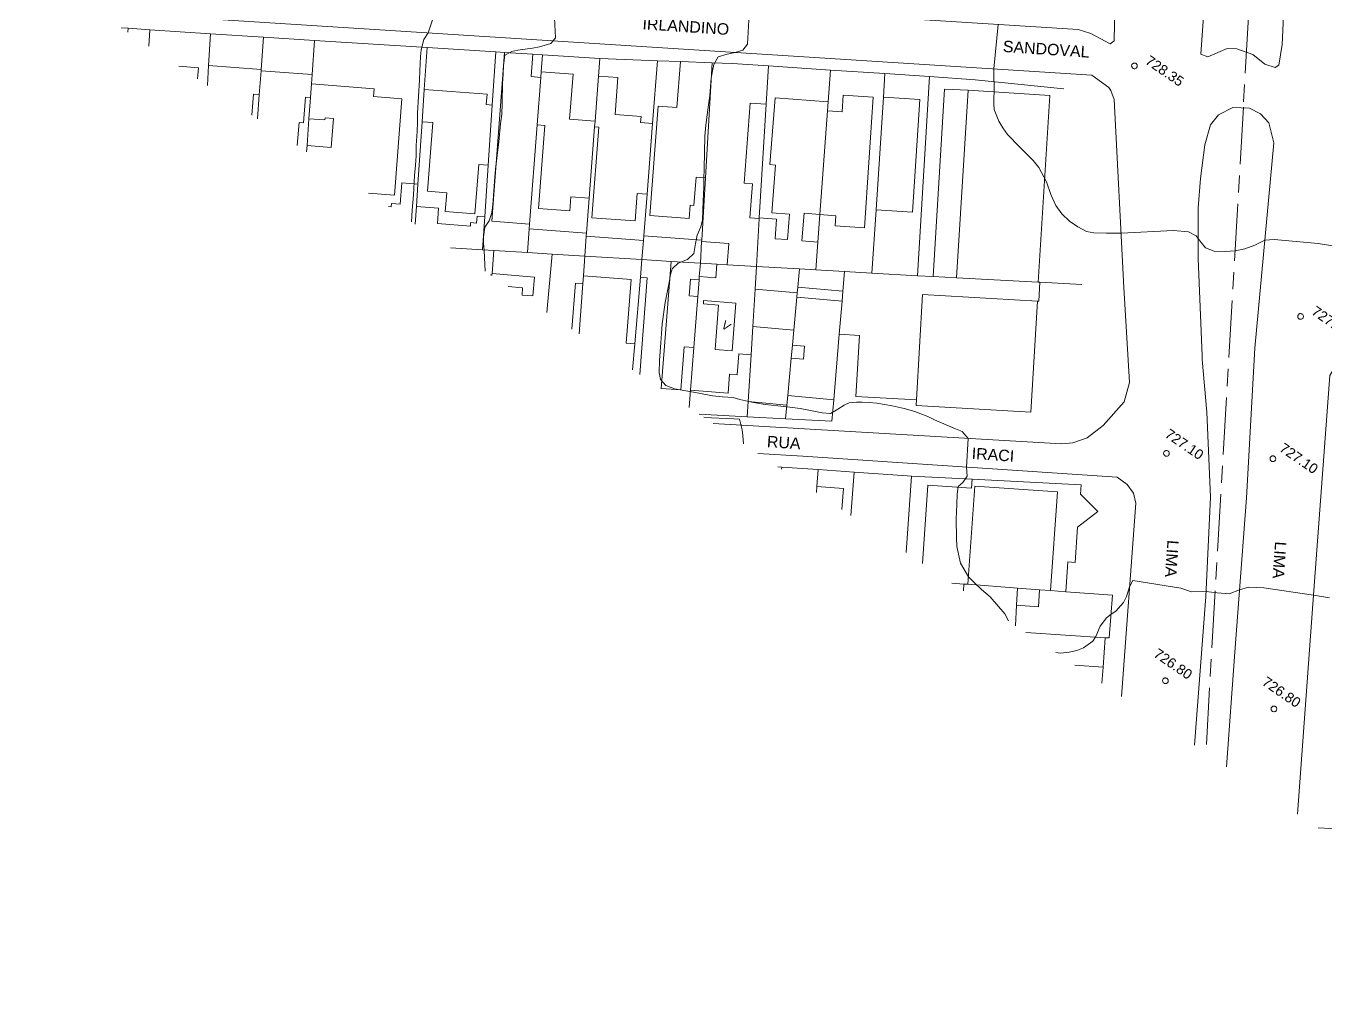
# Model space of a CAD drawing. Header units: metres. Extents: x 322294 to 7190115, y 7390841 to 10157759.
# Drawn here: x 322857.8 to 323085.9, y 7392395.8 to 7392564.9 of the extents above; entities that cross this region are included whole.
import ezdxf
from ezdxf.enums import TextEntityAlignment as Align

# ---------------------------------------------------------------- set-up
doc = ezdxf.new("R2010")
doc.units = ezdxf.units.M
doc.linetypes.add('T09', pattern=[17, 10, -2, 3, -2])
doc.layers.get('0').update_dxf_attribs({"lineweight": 18})
for name, color, linetype, lineweight in [('100_SIST_VIARIO_MEIO_FIO', 1, 'Continuous', 18), ('108_SEP_FIS_CANT_CENT_ILHA', 7, 'Continuous', 18), ('144_P_DUPLA_ASF_TOP', 7, 'Continuous', 18), ('160_P_SIMP_ASF_TOP', 7, 'Continuous', 18), ('206_MURO_E_MURO_ARRIMO', 7, 'Continuous', 18), ('214_PROJ_BEIRAL_EDIF', 10, 'Continuous', 18), ('508_LM_SETOR_FISCAL', 136, 'T09', 18), ('600_CURVA_MESTRA', 14, 'Continuous', 18), ('604_CURVA_INTERM', 7, 'Continuous', 18), ('606_PTO_COTADO', 7, 'Continuous', 18), ('608_PTO_COTADO_INTERVIA', 1, 'Continuous', 18)]:
    doc.layers.add(name, color=color, linetype=linetype, lineweight=lineweight)
doc.styles.add('Style-Arial', font='arial.ttf', dxfattribs={"height": 1.75})

# ---------------------------------------------------------------- blocks, each defined once
blk = doc.blocks.new('SP10')
at = {"color": 0, "linetype": 'Continuous'}
blk.add_lwpolyline([(-0.03, -0.51), (-0.14, -0.49), (-0.24, -0.46), (-0.31, -0.42), (-0.35, -0.39), (-0.42, -0.31), (-0.47, -0.24), (-0.51, -0.15), (-0.52, -0.09), (-0.52, 0.03), (-0.51, 0.11), (-0.48, 0.2), (-0.44, 0.27), (-0.4, 0.33), (-0.32, 0.39), (-0.23, 0.44), (-0.15, 0.48), (-0.1, 0.48), (-0.03, 0.48), (0.08, 0.48), (0.19, 0.44), (0.27, 0.4), (0.35, 0.32), (0.41, 0.23), (0.46, 0.11), (0.48, 0.03), (0.48, -0.03), (0.47, -0.08), (0.44, -0.21), (0.38, -0.3), (0.31, -0.38), (0.23, -0.44), (0.1, -0.49), (0.02, -0.51)], close=True, dxfattribs=at)
blk = doc.blocks.new('SP09')
at = {"color": 0, "linetype": 'Continuous'}
blk.add_lwpolyline([(-0.03, -0.51), (-0.14, -0.49), (-0.24, -0.46), (-0.31, -0.42), (-0.35, -0.39), (-0.42, -0.31), (-0.47, -0.24), (-0.51, -0.15), (-0.52, -0.09), (-0.52, 0.03), (-0.51, 0.11), (-0.48, 0.2), (-0.44, 0.27), (-0.4, 0.33), (-0.32, 0.39), (-0.23, 0.44), (-0.15, 0.48), (-0.1, 0.48), (-0.03, 0.48), (0.08, 0.48), (0.19, 0.44), (0.27, 0.4), (0.35, 0.32), (0.41, 0.23), (0.46, 0.11), (0.48, 0.03), (0.48, -0.03), (0.47, -0.08), (0.44, -0.21), (0.38, -0.3), (0.31, -0.38), (0.23, -0.44), (0.1, -0.49), (0.02, -0.51)], close=True, dxfattribs=at)

msp = doc.modelspace()

# ---------------------------------------------------------------- linework, layer by layer
at = {"layer": '100_SIST_VIARIO_MEIO_FIO', "flags": 128}
for points in [[(322857.796, 7392575.727), (322888.893, 7392573.567), (323010.824, 7392566.28), (323042.39, 7392564.242), (323044.596, 7392563.545), (323048.012, 7392561.765), (323048.724, 7392562.301), (323048.889, 7392571.261), (323053.317, 7392632.578), (323053.157, 7392634.274), (323052.237, 7392636.15), (323049.435, 7392638.321), (323047.972, 7392638.626), (322898.289, 7392648.15), (322862.317, 7392650.464)], [(322870.287, 7392567.379), (323044.806, 7392556.269), (323047.788, 7392554.106), (323048.114, 7392553.592), (323048.724, 7392552.006)], [(323122.741, 7392398.663), (323181.141, 7392395.813), (323182.815, 7392396.096), (323184.458, 7392397.503), (323185.81, 7392399.547), (323186.153, 7392401.409), (323188.01, 7392437.066), (323191.645, 7392496.381), (323190.752, 7392498.43), (323188.491, 7392500.351), (323187.254, 7392500.775), (323094.445, 7392506.747), (323090.138, 7392506.598), (323087.351, 7392504.933), (323086.523, 7392503.601), (323083.737, 7392465.858), (323080.881, 7392426.638)], [(322986.21, 7392489.907), (322994.067, 7392489.42)]]:
    msp.add_lwpolyline(points, dxfattribs=at)
at = {"layer": '100_SIST_VIARIO_MEIO_FIO'}
for points in [[(323048.724, 7392552.006), (323050.409, 7392518.999), (323051.382, 7392502.355), (323050.434, 7392498.954), (323046.753, 7392494.807), (323043.938, 7392492.662), (323041.467, 7392491.75), (323039.487, 7392491.588), (322978.334, 7392495.171)], [(322994.067, 7392489.42), (323049.226, 7392485.763), (323050.962, 7392484.444), (323052.095, 7392482.976), (323052.493, 7392481.213), (323049.989, 7392447.283)]]:
    msp.add_lwpolyline(points, dxfattribs=at)
at = {"layer": '108_SEP_FIS_CANT_CENT_ILHA', "flags": 128}
msp.add_lwpolyline([(323064.531, 7392569.012), (323063.93, 7392559.921), (323065.12, 7392559.491), (323068.547, 7392560.96), (323070.233, 7392560.897), (323073.041, 7392559.889), (323075.114, 7392558.163), (323076.951, 7392557.598), (323077.578, 7392557.984), (323078.152, 7392561.612), (323078.339, 7392565.357), (323078.347, 7392566.643), (323077.816, 7392567.473), (323076.062, 7392567.546), (323073.452, 7392566.693), (323070.465, 7392566.662), (323067.607, 7392568.145), (323065.745, 7392569.645), (323065.016, 7392569.562)], close=True, dxfattribs=at)
msp.add_lwpolyline([(323068.425, 7392434.962), (323069.858, 7392455.058), (323071.92, 7392482.129), (323073.388, 7392508.385), (323076.722, 7392544.37), (323075.859, 7392547.878), (323074.391, 7392549.459), (323072.419, 7392550.446), (323069.513, 7392550.602), (323066.979, 7392549.304), (323065.629, 7392547.562), (323064.604, 7392544.023), (323063.844, 7392538.145), (323063.458, 7392532.976), (323063.437, 7392524.082), (323064.118, 7392507.058), (323064.155, 7392506.378)], dxfattribs=at)
at = {"layer": '108_SEP_FIS_CANT_CENT_ILHA'}
msp.add_lwpolyline([(323064.155, 7392506.378), (323064.979, 7392497.178), (323065.594, 7392482.244), (323064.755, 7392464.824), (323062.794, 7392438.725)], dxfattribs=at)
at = {"layer": '206_MURO_E_MURO_ARRIMO'}
for p, q in [((322874.508, 7392564.559), (322875.726, 7392564.479)), ((322875.726, 7392564.479), (322879.521, 7392564.231)), ((322879.521, 7392564.231), (322890.172, 7392563.537)), ((322890.172, 7392563.537), (322899.485, 7392562.929)), ((322899.485, 7392562.929), (322908.407, 7392562.347)), ((322908.407, 7392562.347), (322928.175, 7392561.093)), ((322928.175, 7392561.093), (322940.205, 7392560.331)), ((322940.205, 7392560.331), (322941.766, 7392560.232)), ((322946.703, 7392559.919), (322948.429, 7392559.809)), ((322948.429, 7392559.809), (322958.455, 7392559.173)), ((322958.455, 7392559.173), (322968.557, 7392558.797)), ((322968.557, 7392558.797), (322972.601, 7392558.646)), ((322988.053, 7392557.884), (322998.935, 7392557.159)), ((322998.935, 7392557.159), (323008.474, 7392556.523)), ((323008.474, 7392556.523), (323016.286, 7392556.002)), ((323016.286, 7392556.002), (323024.335, 7392555.466)), ((323024.335, 7392555.466), (323039.879, 7392553.882)), ((322975.874, 7392496.815), (322984.34, 7392496.357)), ((322984.34, 7392496.357), (322991.067, 7392495.993)), ((322991.067, 7392495.993), (322999.19, 7392495.553)), ((322990.376, 7392487.518), (322989.717, 7392487.564)), ((322996.749, 7392487.078), (322990.376, 7392487.518)), ((323003.106, 7392486.639), (322996.749, 7392487.078)), ((323023.775, 7392485.412), (323013.174, 7392485.958)), ((323047.135, 7392457.576), (323046.744, 7392452.436))]:
    msp.add_line(p, q, dxfattribs=at)
at = {"layer": '206_MURO_E_MURO_ARRIMO', "flags": 128}
for points in [[(322875.726, 7392564.479), (322875.671, 7392563.781)], [(322879.521, 7392564.231), (322879.318, 7392561.344)], [(322889.831, 7392557.929), (322890.172, 7392563.537)], [(322899.052, 7392557.229), (322899.485, 7392562.929)], [(322908.407, 7392562.347), (322907.985, 7392556.358)], [(322927.674, 7392553.742), (322928.175, 7392561.093)], [(322939.589, 7392551.021), (322940.205, 7392560.331)], [(322948.429, 7392559.809), (322948.201, 7392556.836)], [(322958.455, 7392559.173), (322958.221, 7392556.099)], [(322967.706, 7392547.797), (322968.557, 7392558.797)], [(322998.525, 7392551.6), (322998.935, 7392557.159)], [(323008.207, 7392552.41), (323008.474, 7392556.523)], [(323016.286, 7392556.002), (323014.191, 7392521.092)], [(322986.446, 7392531.252), (322987.647, 7392551.158)], [(322907.44, 7392548.62), (322907.108, 7392543.909)], [(322926.543, 7392537.167), (322927.289, 7392548.1)], [(322938.293, 7392531.452), (322938.888, 7392540.447)], [(322956.598, 7392534.704), (322956.13, 7392528.539)], [(322966.183, 7392528.108), (322966.745, 7392535.37)], [(322996.707, 7392526.965), (322997.065, 7392531.814)], [(323006.206, 7392521.547), (323006.927, 7392532.669)], [(322946.154, 7392530.126), (322946.091, 7392529.302)], [(322979.011, 7392523.102), (322976.1, 7392523.28)], [(322939.523, 7392521.108), (322939.534, 7392521.234)], [(322965.596, 7392520.815), (322964.607, 7392509.154)], [(323043.054, 7392519.548), (323035.686, 7392519.942)], [(322993.036, 7392517.348), (322993.102, 7392518.069)], [(322974.148, 7392497.968), (322974.382, 7392500.996)], [(322984.5, 7392499), (322984.34, 7392496.357)], [(322999.51, 7392499.344), (322999.19, 7392495.553)], [(322991.067, 7392495.993), (322991.286, 7392498.374)], [(322990.349, 7392487.141), (322990.376, 7392487.518)], [(322996.749, 7392487.078), (322996.534, 7392484.124)], [(323084.516, 7392424.229), (323088.808, 7392423.995)]]:
    msp.add_lwpolyline(points, dxfattribs=at)
at = {"layer": '214_PROJ_BEIRAL_EDIF', "flags": 128}
for points in [[(322948.127, 7392555.868), (322947.488, 7392547.536), (322946.154, 7392530.126), (322939.518, 7392530.63), (322941.766, 7392560.232), (322946.703, 7392559.919), (322946.405, 7392555.999)], [(322976.991, 7392538.249), (322975.366, 7392538.373), (322974.987, 7392533.383), (322974.303, 7392533.435), (322974.127, 7392531.123), (322967.256, 7392531.645), (322968.712, 7392550.822), (322971.988, 7392550.573), (322972.601, 7392558.646), (322978.194, 7392558.438)], [(322987.647, 7392551.158), (322988.053, 7392557.884), (322981.701, 7392558.307), (322978.194, 7392558.438), (322976.991, 7392538.249), (322976.341, 7392527.336), (322976.327, 7392527.1), (322981.107, 7392526.737), (322980.823, 7392522.997), (322985.93, 7392522.7), (322986.436, 7392531.095), (322984.779, 7392531.221), (322985.235, 7392537.215), (322983.796, 7392537.324), (322984.862, 7392551.369)], [(322948.201, 7392556.836), (322948.127, 7392555.868), (322947.488, 7392547.536), (322948.817, 7392547.435), (322947.711, 7392532.876), (322953.22, 7392532.458), (322953.409, 7392534.946), (322956.598, 7392534.704), (322957.545, 7392547.191), (322957.623, 7392548.216), (322953.173, 7392548.554), (322953.769, 7392556.413)], [(322967.706, 7392547.797), (322966.745, 7392535.37), (322965.034, 7392535.5), (322964.669, 7392530.685), (322957.082, 7392531.262), (322958.288, 7392547.134), (322957.545, 7392547.191), (322957.623, 7392548.216), (322958.221, 7392556.099), (322961.628, 7392555.84), (322961.136, 7392549.364), (322965.695, 7392549.017), (322965.615, 7392547.956)], [(322939.589, 7392551.021), (322938.888, 7392540.447), (322937.219, 7392540.574), (322936.562, 7392531.937), (322931.361, 7392532.332), (322931.613, 7392535.646), (322928.263, 7392535.901), (322929.178, 7392547.956), (322927.289, 7392548.1), (322927.674, 7392553.742), (322938.69, 7392552.905), (322938.553, 7392551.1)], [(323016.95, 7392520.945), (323021.056, 7392520.725), (323023.108, 7392553.611), (323018.921, 7392553.779)], [(322996.707, 7392526.965), (322993.92, 7392527.177), (322994.288, 7392532.029), (322997.065, 7392531.814), (322998.407, 7392549.999), (322998.525, 7392551.6), (322989.211, 7392552.308), (322988.319, 7392540.569), (322989.308, 7392540.494), (322988.67, 7392532.091), (322991.751, 7392531.857), (322991.413, 7392527.415), (322989.209, 7392527.583), (322989.47, 7392531.022), (322986.446, 7392531.252), (322986.436, 7392531.095), (322985.93, 7392522.7), (322993.49, 7392522.27), (322996.349, 7392522.107)], [(322998.407, 7392549.999), (322997.065, 7392531.814), (322999.889, 7392531.595), (322999.774, 7392529.832), (323004.91, 7392529.499), (323006.396, 7392552.428), (323001.167, 7392552.767), (323000.977, 7392549.833)], [(323008.207, 7392552.41), (323006.927, 7392532.669), (323013.326, 7392532.254), (323014.606, 7392551.995)], [(323035.393, 7392519.958), (323021.056, 7392520.725), (323023.108, 7392553.611), (323037.437, 7392552.717)], [(322956.092, 7392528.041), (322956.13, 7392528.539), (322946.091, 7392529.302), (322945.771, 7392525.132), (322950.098, 7392524.868), (322955.825, 7392524.518)], [(322955.825, 7392524.518), (322965.858, 7392523.905), (322966.119, 7392527.279), (322956.092, 7392528.041)], [(322966.119, 7392527.279), (322966.183, 7392528.108), (322976.341, 7392527.336), (322976.327, 7392527.1), (322976.1, 7392523.28), (322970.992, 7392523.592), (322965.858, 7392523.905)], [(322969.214, 7392501.333), (322972.698, 7392501.064), (322973.281, 7392508.624), (322974.96, 7392508.495), (322975.649, 7392517.434), (322974.142, 7392517.55), (322974.369, 7392520.495), (322975.876, 7392520.378), (322975.918, 7392520.921), (322976.1, 7392523.28), (322970.992, 7392523.592)], [(322985.692, 7392518.752), (322985.296, 7392512.203), (322984.995, 7392507.203), (322982.835, 7392507.37), (322982.551, 7392503.687), (322981.218, 7392503.79), (322980.963, 7392500.488), (322974.382, 7392500.996), (322974.96, 7392508.495), (322975.649, 7392517.434), (322975.876, 7392520.378), (322975.918, 7392520.921), (322978.825, 7392520.697), (322979.011, 7392523.102), (322980.823, 7392522.997), (322985.93, 7392522.7)], [(322993.195, 7392519.076), (322993.49, 7392522.27), (322985.93, 7392522.7), (322985.692, 7392518.752), (322993.102, 7392518.069)], [(323001.111, 7392518.347), (322993.195, 7392519.076), (322993.49, 7392522.27), (322996.349, 7392522.107), (323001.404, 7392521.82)], [(323035.226, 7392516.637), (323015.078, 7392517.792), (323014.017, 7392499.307), (323003.402, 7392499.916), (323004.016, 7392510.611), (323000.476, 7392510.814), (323000.965, 7392516.617), (323001.111, 7392518.347), (323001.404, 7392521.82), (323006.206, 7392521.547), (323014.191, 7392521.092), (323016.95, 7392520.945), (323021.056, 7392520.725), (323035.393, 7392519.958), (323035.686, 7392519.942), (323035.496, 7392516.621)], [(322992.048, 7392506.631), (322991.444, 7392500.087), (322999.51, 7392499.344), (323000.476, 7392510.814), (323000.965, 7392516.617), (322993.036, 7392517.348), (322992.5, 7392511.538), (322992.259, 7392508.925), (322994.39, 7392508.729), (322994.178, 7392506.435)], [(323035.226, 7392516.637), (323034.108, 7392497.145), (323013.959, 7392498.301), (323014.017, 7392499.307), (323015.078, 7392517.792)], [(322982.328, 7392516.278), (322981.681, 7392507.886), (322978.686, 7392508.117), (322979.288, 7392515.922), (322976.636, 7392516.126), (322976.681, 7392516.713)], [(322984.995, 7392507.203), (322984.5, 7392499), (322991.286, 7392498.374), (322991.444, 7392500.087), (322992.048, 7392506.631), (322992.259, 7392508.925), (322992.5, 7392511.538), (322985.296, 7392512.203)], [(323037.536, 7392465.869), (323035.617, 7392466.014), (323031.755, 7392466.306), (323023.057, 7392466.963), (323024.264, 7392484.184), (323038.749, 7392483.169)]]:
    msp.add_lwpolyline(points, close=True, dxfattribs=at)
for points in [[(322884.607, 7392557.809), (322888.031, 7392557.56), (322887.889, 7392555.615)], [(322898.396, 7392548.594), (322898.717, 7392552.819), (322899.037, 7392557.038), (322907.985, 7392556.358), (322907.87, 7392554.723), (322907.7, 7392552.319), (322906.826, 7392552.386), (322906.483, 7392547.875), (322905.691, 7392547.935), (322905.386, 7392543.922)], [(322917.87, 7392535.579), (322922.469, 7392535.23), (322923.752, 7392552.111), (322918.745, 7392552.491), (322918.852, 7392553.888), (322907.87, 7392554.723), (322907.7, 7392552.319), (322907.44, 7392548.62), (322910.229, 7392548.408), (322910.258, 7392548.781), (322911.728, 7392548.669), (322911.342, 7392543.587), (322907.108, 7392543.909), (322907.031, 7392542.823)], [(322897.409, 7392549.253), (322897.686, 7392552.898), (322898.717, 7392552.819)], [(322921.386, 7392533.229), (322921.874, 7392533.192), (322921.916, 7392533.751), (322923.449, 7392533.634), (322923.734, 7392537.38), (322926.543, 7392537.167)], [(322926.061, 7392530.105), (322926.275, 7392533.244), (322930.185, 7392532.947), (322929.978, 7392530.22), (322935.756, 7392529.781), (322935.803, 7392530.39), (322936.833, 7392530.312), (322936.928, 7392531.555), (322938.293, 7392531.452)], [(322939.307, 7392521.253), (322939.534, 7392521.234), (322939.553, 7392521.464), (322939.894, 7392525.491), (322937.906, 7392525.612), (322932.251, 7392525.968)], [(322953.55, 7392511.734), (322954.172, 7392519.808), (322955.476, 7392519.708), (322955.574, 7392521.064), (322955.825, 7392524.518), (322950.098, 7392524.868), (322949.171, 7392514.661)], [(322969.209, 7392501.269), (322969.214, 7392501.333), (322970.992, 7392523.592), (322965.858, 7392523.905), (322965.596, 7392520.815)], [(322942.414, 7392519.176), (322944.928, 7392518.964), (322944.822, 7392517.703), (322946.701, 7392517.544), (322946.98, 7392520.836), (322939.553, 7392521.464)], [(322954.835, 7392510.875), (322955.476, 7392519.708), (322955.574, 7392521.064), (322963.974, 7392520.416), (322963.115, 7392509.269), (322964.607, 7392509.154), (322964.221, 7392504.602)], [(323002.493, 7392479.025), (323003.106, 7392486.639), (323012.386, 7392485.998), (323013.174, 7392485.958), (323012.198, 7392472.539)], [(323000.92, 7392480.076), (323001.211, 7392483.754), (322996.534, 7392484.124), (322996.457, 7392483.059)], [(323020.22, 7392467.178), (323022.344, 7392467.017), (323023.057, 7392466.963), (323024.264, 7392484.184), (323038.749, 7392483.169), (323037.536, 7392465.869)], [(323022.26, 7392465.815), (323022.344, 7392467.017), (323020.22, 7392467.178)], [(323031.403, 7392459.705), (323031.544, 7392463.298), (323031.755, 7392466.306), (323023.057, 7392466.963)], [(323033.201, 7392458.503), (323047.135, 7392457.576), (323047.837, 7392457.573), (323048.398, 7392465.047), (323040.199, 7392465.667), (323037.536, 7392465.869), (323035.617, 7392466.014), (323035.408, 7392463.027), (323031.544, 7392463.298)], [(323046.528, 7392449.596), (323046.744, 7392452.436), (323041.785, 7392452.766)]]:
    msp.add_lwpolyline(points, dxfattribs=at)
at = {"layer": '214_PROJ_BEIRAL_EDIF'}
for points in [[(322898.717, 7392552.819), (322899.037, 7392557.038), (322899.052, 7392557.229), (322889.831, 7392557.929), (322889.62, 7392554.459)], [(322926.543, 7392537.167), (322926.275, 7392533.244), (322926.061, 7392530.105)], [(322938.293, 7392531.452), (322937.906, 7392525.612), (322932.251, 7392525.968)], [(322939.553, 7392521.464), (322939.894, 7392525.491), (322945.771, 7392525.132), (322950.098, 7392524.868), (322949.171, 7392514.661)], [(322965.596, 7392520.815), (322966.784, 7392520.724), (322965.477, 7392503.763)], [(323037.536, 7392465.869), (323040.199, 7392465.667), (323040.565, 7392470.878), (323041.855, 7392470.788), (323042.291, 7392477.01), (323045.831, 7392479.709), (323042.821, 7392482.775), (323042.937, 7392484.427), (323023.775, 7392485.412), (323023.665, 7392483.84), (323016.033, 7392484.375), (323015.069, 7392470.62)], [(323023.057, 7392466.963), (323022.344, 7392467.017), (323022.26, 7392465.815)], [(323031.544, 7392463.298), (323031.403, 7392459.705)]]:
    msp.add_lwpolyline(points, dxfattribs=at)
at = {"layer": '508_LM_SETOR_FISCAL'}
msp.add_lwpolyline([(322865.654, 7392853.004), (322990.691, 7392789.714), (323021.111, 7392773.576), (323042.865, 7392761.944), (323070.793, 7392751.725), (323083.478, 7392747.697), (323081.689, 7392730.537), (323082.059, 7392727.294), (323076.483, 7392638.714), (323073.027, 7392579.305), (323072.288, 7392566.573), (323071.364, 7392550.653), (323064.787, 7392437.393)], dxfattribs=at)
at = {"layer": '600_CURVA_MESTRA', "elevation": 725, "flags": 128}
msp.add_lwpolyline([(322929.368, 7392566.669), (322928.348, 7392563.683), (322927.572, 7392562.522), (322927.112, 7392560.677), (322926.992, 7392559.559), (322926.879, 7392556.944), (322926.817, 7392555.455), (322926.629, 7392552.504), (322926.498, 7392549.578), (322926.469, 7392547.992), (322926.408, 7392546.408), (322926.227, 7392543.905), (322926.236, 7392542.092), (322926.142, 7392540.47), (322925.981, 7392538.689), (322925.757, 7392535.248), (322925.533, 7392532.556), (322925.407, 7392530.542)], dxfattribs=at)
at = {"layer": '604_CURVA_INTERM', "flags": 128}
for points, elevation in [([(322938.352, 7392521.891), (322938.303, 7392523.066), (322938.157, 7392525.529), (322938.072, 7392526.785), (322938.033, 7392527.883), (322938.316, 7392529.594), (322939.073, 7392530.719), (322939.482, 7392531.949), (322939.621, 7392532.993), (322939.729, 7392534.257), (322939.96, 7392537.596), (322940.156, 7392539.758), (322940.732, 7392544.553), (322941.039, 7392547.718), (322941.277, 7392549.41), (322941.36, 7392551.351), (322941.39, 7392554.852), (322941.49, 7392556.421), (322941.551, 7392557.978), (322941.773, 7392559.793), (322943.007, 7392560.419), (322944.084, 7392560.62), (322946.639, 7392560.967), (322947.907, 7392561.207), (322949.858, 7392561.829), (322950.253, 7392562.289), (322950.663, 7392562.835), (322950.367, 7392569.893)], 726), ([(323030.169, 7392460.529), (323029.543, 7392461.8), (323026.965, 7392464.754), (323025.454, 7392466.051), (323024.172, 7392467.194), (323023.135, 7392468.286), (323021.738, 7392470.65), (323021.102, 7392473.591), (323021.015, 7392475.17), (323020.956, 7392478.389), (323021.111, 7392480.962), (323021.145, 7392482.761), (323021.347, 7392484.094), (323022.146, 7392484.811), (323022.927, 7392485.927), (323022.785, 7392487.516), (323023.099, 7392492.548), (323022.027, 7392493.749), (323020.884, 7392494.248), (323019.648, 7392494.738), (323017.196, 7392495.82), (323015.983, 7392496.395), (323014.794, 7392496.876), (323013.748, 7392497.256), (323011.85, 7392497.796), (323009.734, 7392498.27), (323008.435, 7392498.516), (323007.053, 7392498.746), (323005.73, 7392498.865), (323004.49, 7392498.93), (323003.472, 7392498.908), (323002.239, 7392498.766), (323001.306, 7392498.37), (323000.231, 7392497.655), (322998.919, 7392496.946), (322997.465, 7392497.017), (322995.149, 7392497.522), (322993.604, 7392497.777), (322991.782, 7392498.03), (322989.723, 7392498.276), (322987.458, 7392498.507), (322985.107, 7392498.897), (322983.014, 7392499.348), (322981.861, 7392499.701), (322979.964, 7392499.817), (322978.263, 7392500.032), (322975.537, 7392500.571), (322971.545, 7392501.264), (322970.074, 7392501.841), (322969.133, 7392502.878), (322968.881, 7392504.109), (322968.919, 7392506.198), (322969.19, 7392509.296), (322969.291, 7392510.924), (322969.422, 7392512.648), (322969.933, 7392516.368), (322970.616, 7392519.902), (322970.852, 7392521.295), (322971.17, 7392522.303), (322972.198, 7392523.315), (322973.823, 7392523.934), (322974.967, 7392524.979), (322975.253, 7392526.739), (322975.54, 7392528.21), (322976.186, 7392529.678), (322976.452, 7392530.874), (322976.539, 7392532.44), (322976.582, 7392534.264), (322976.698, 7392536.59), (322976.717, 7392538.092), (322976.773, 7392539.851), (322976.901, 7392545.57), (322977.058, 7392547.475), (322977.323, 7392549.321), (322977.551, 7392551.061), (322977.738, 7392552.688), (322977.873, 7392554.241), (322978.028, 7392555.735), (322978.207, 7392557.031), (322978.451, 7392558.115), (322979.257, 7392559.502), (322980.797, 7392559.941), (322982.189, 7392560.255), (322983.53, 7392560.649), (322984.391, 7392561.681), (322984.675, 7392566.949)], 727), ([(323088.448, 7392526.104), (323084.476, 7392526.755), (323076.795, 7392527.414), (323075.142, 7392527.308), (323073.358, 7392526.465), (323071.64, 7392525.797), (323069.958, 7392525.454), (323068.18, 7392525.319), (323066.268, 7392525.411), (323064.744, 7392525.997), (323063.936, 7392526.935), (323063.445, 7392527.613), (323063.092, 7392528.101), (323061.747, 7392528.791), (323059.085, 7392529.021), (323049.92, 7392528.573), (323047.341, 7392528.549), (323045.159, 7392528.633), (323043.868, 7392528.866), (323042.336, 7392529.633), (323040.877, 7392530.668), (323039.533, 7392531.944), (323038.453, 7392533.39), (323037.61, 7392535.328), (323036.843, 7392537.562), (323035.484, 7392540.051), (323034.468, 7392541.265), (323033.267, 7392542.506), (323032.074, 7392543.703), (323029.967, 7392545.871), (323029.145, 7392547.014), (323028.441, 7392548.199), (323027.627, 7392550.216), (323027.569, 7392551.239), (323027.645, 7392554.35), (323027.588, 7392555.763), (323027.603, 7392557.364), (323028.363, 7392565.148)], 728), ([(322983.693, 7392491.589), (322983.54, 7392493.053), (322983.443, 7392494.077), (322982.997, 7392495.905), (322981.999, 7392496.001), (322980.666, 7392496.037), (322978.056, 7392496.18), (322976.69, 7392496.27)], 726), ([(323086.488, 7392464.588), (323083.677, 7392465.037), (323074.944, 7392466.346), (323072.283, 7392466.491), (323070.691, 7392466.005), (323068.894, 7392465.277), (323066.751, 7392465.487), (323064.797, 7392465.7), (323062.247, 7392465.632), (323060.376, 7392466.29), (323051.985, 7392467.625), (323051.409, 7392466.517), (323050.865, 7392464.836), (323050.323, 7392463.794), (323049.009, 7392462.272), (323048.156, 7392461.703), (323047.364, 7392461.056), (323046.221, 7392459.631), (323045.493, 7392457.835), (323044.979, 7392456.97), (323043.323, 7392455.807), (323042.181, 7392455.38), (323040.792, 7392455.059), (323039.292, 7392454.888), (323038.463, 7392454.986)], 727)]:
    msp.add_lwpolyline(points, dxfattribs=dict(at, elevation=elevation))

# ---------------------------------------------------------------- block references
at = {"layer": '606_PTO_COTADO', "rotation": 325.5688295630279}
for p in [(323076.576, 7392488.98, 727.1), (323057.725, 7392450.038, 726.8), (323076.751, 7392445.106, 726.8)]:
    msp.add_blockref('SP09', p, dxfattribs=at)
at = {"layer": '608_PTO_COTADO_INTERVIA', "rotation": 325.5688295630279}
for p in [(323052.29, 7392557.883, 728.355), (323081.439, 7392513.935, 727.68), (323057.904, 7392489.919, 727.1)]:
    msp.add_blockref('SP10', p, dxfattribs=at)

# ---------------------------------------------------------------- texts
at = {"layer": '144_P_DUPLA_ASF_TOP', "style": 'Style-Arial'}
for rotation, p in [(265.77901, (323059.068, 7392474.699)), (265.87987, (323077.942, 7392474.453))]:
    msp.add_text('LIMA', height=2, rotation=rotation, dxfattribs=at).set_placement(p, align=Align.MIDDLE_LEFT)
at = {"layer": '160_P_SIMP_ASF_TOP', "style": 'Style-Arial'}
for s, p in [('IRLANDINO', (322965.973, 7392565.313)), ('SANDOVAL', (323029.193, 7392561.343)), ('RUA', (322987.797, 7392492.029)), ('IRACI', (323023.727, 7392489.958))]:
    msp.add_text(s, height=2, rotation=356.15766, dxfattribs=at).set_placement(p, align=Align.MIDDLE_LEFT)
at = {"layer": '214_PROJ_BEIRAL_EDIF', "style": 'Style-Arial'}
msp.add_text('V', height=1.5, rotation=325.56883, dxfattribs=at).set_placement((322979.619, 7392512.082))
at = {"layer": '606_PTO_COTADO', "style": 'Style-Arial'}
for s, p in [('727.10', (323081.104, 7392489.055, 727.1)), ('726.80', (323059.044, 7392452.999, 726.8)), ('726.80', (323078.07, 7392448.067, 726.8))]:
    msp.add_text(s, height=1.75, rotation=325.56883, dxfattribs=at).set_placement(p, align=Align.MIDDLE_CENTER)
at = {"layer": '608_PTO_COTADO_INTERVIA', "style": 'Style-Arial'}
for s, p in [('728.35', (323057.579, 7392557.001, 728.355)), ('727.69', (323086.728, 7392513.053, 727.68)), ('727.10', (323061.026, 7392491.526, 727.1))]:
    msp.add_text(s, height=1.75, rotation=325.56883, dxfattribs=at).set_placement(p, align=Align.MIDDLE_CENTER)

doc.saveas('drawing.dxf')
